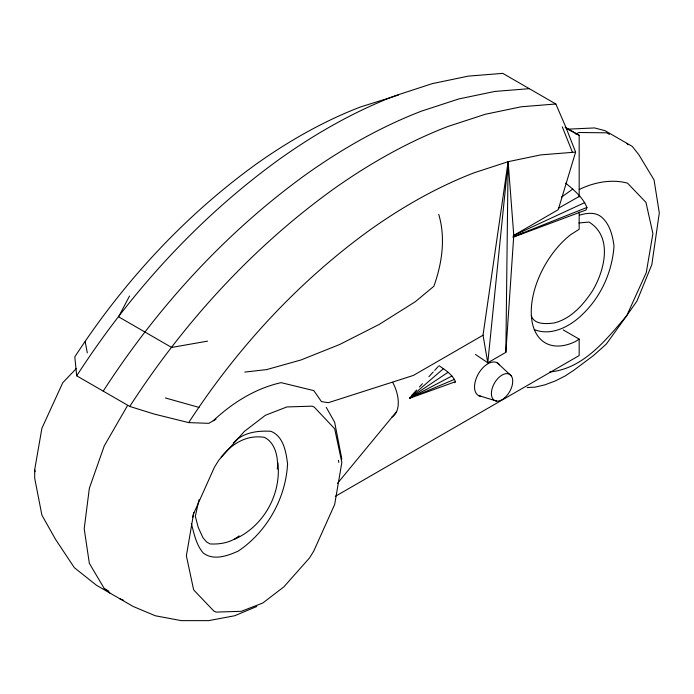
<?xml version="1.0" encoding="UTF-8"?>
<svg xmlns="http://www.w3.org/2000/svg" width="694" height="694" viewBox="0 0 694 694"><rect width="100%" height="100%" fill="white"/><g stroke="black" fill="none" stroke-linecap="round" stroke-linejoin="round"><path stroke-width="1.04" d="M475.485 354.461L487.778 362.788L505.857 352.352L508.121 161.685L540.739 154.892L575.612 152.107L565.593 126.568L555.833 103.996L502.777 73.364L468.381 76.114L432.327 83.618L395.042 95.789A581.095 335.497 -60 0 0 280.229 158.631C199.135 217.014 130.854 292.061 76.687 375.81L129.743 406.441L154.32 414.092L188.69 422.611L208.781 423.34L216.008 419.167M505.857 352.352L513.777 235.379L508.121 161.685L474.384 172.702A525.8 303.573 -60 0 0 370.492 229.567C298.316 281.608 237.14 348.128 188.69 422.611M277.305 469.057C278.441 457.832 275.492 442.737 264.414 437.35C246.387 434.557 232.212 443.657 221.082 457.077M483.024 335.219L508.121 161.685L487.778 362.788L483.024 335.219L413.364 375.437L328.383 402.676L321.469 401.644L313.801 390.618L281.087 382.646C255.245 388.44 232.412 402.85 213.232 420.772M256.789 606.478L234.667 615.76L208.66 620.636L181.316 620.636L155.309 615.76L133.187 606.478L96.501 585.294L74.379 567.718L55.563 539.412L41.892 515.113L34.7 478.253L34.7 469.647L41.892 428.293L62.746 382.75L76.435 368.393M192.611 517.542L193.765 512.502M198.987 499.715L195.318 516.371L198.311 527.596L202.969 537.737L206.543 541.919L210.056 543.931C220.232 544.495 231.111 542.587 239.074 535.855M575.612 152.107L558.219 209.718L513.777 235.379M565.671 183.129C573.886 190.026 582.847 197.243 586.942 207.463L586.057 209.987L513.699 237.001M527.162 387.556L535.117 387.139L544.747 384.884L555.113 381.032L565.194 375.94L574.007 370.119L593.656 355.389L606.365 344.007L626.812 315.536L646.279 272.586L652.898 233.583L645.967 202.414L627.541 183.155C611.735 178.835 593.856 182.296 579.282 189.497M129.5 296.078L118.579 316.811L171.626 347.442L207.549 341.136M127.54 405.548L104.282 445.834L89.344 488.307L84.2 528.793L89.344 563.337L104.282 588.555L109.93 593.049M103.215 391.13C157.382 307.373 225.671 232.334 306.748 173.942A581.095 335.497 -60 0 1 421.57 111.101L458.855 98.93L494.9 91.426L529.305 88.676M129.743 406.441C183.91 322.684 252.191 247.645 333.276 189.254A581.095 335.497 -60 0 1 448.098 126.412L485.375 114.25L521.428 106.746L555.833 103.996M626.812 315.536L636.945 301.075L651.813 264.683L659.3 212.945L654.06 179.937L638.853 154.736L632.286 146.425L605.038 130.689L594.576 127.939L566.981 129.205M454.674 382.732L455.507 381.691C452.419 374.482 445.262 369.937 438.99 365.677M626.5 315.97C606.096 339.739 583.342 368.93 549.648 371.984M337.44 483.388L396.595 411.611M411.568 395.554L416.626 390.045M419.506 386.905L422.394 383.756M428.892 376.686L433.221 371.967M434.661 370.396L438.27 366.467M233.401 443.067C242.397 432.44 257.717 430.506 270.764 431.286C283.586 436.118 286.136 452.323 287.611 464.225L287.481 465.11C285.381 499.073 266.557 532.064 238.302 551.053C227.719 555.799 213.752 560.96 203.325 553.075C196.159 544.929 194.103 533.66 191.31 523.484M409.495 398L443.501 368.635M561.411 197.183L572.793 189.072M409.581 398.096L448.038 372.279M563.216 329.919L579.169 339.132L575.387 341.535A67.76 39.124 -60 0 1 531.318 314.703A67.76 39.124 -60 0 1 570.451 234.832L579.169 229.28L579.169 211.991M234.19 539.42C263.52 526.538 281.53 494.406 277.878 462.672M335.341 496.331L579.169 355.562L579.169 339.132M558.271 208.347L579.759 196.133M409.625 398.2L451.915 376.035M513.256 235.674L584.73 202.596M454.535 379.34L409.677 398.278L455.507 381.691M513.673 236.593L586.942 207.463M575.447 133.968L579.134 132.511L606.712 132.814L609.453 134.393M512.727 237.053L516.752 235.474M518.765 234.685L523.805 232.716M579.585 215.149C586.777 212.945 595.209 211.87 601.481 217.005C609.688 224.049 612.542 235.205 613.938 245.52L613.99 246.474C612.082 271.866 601.151 296.416 582.734 314.139C570.581 326.223 551.4 336.633 534.259 329.537M398.451 95.061L360.507 106.954A525.8 303.573 -60 0 0 256.615 163.819C184.43 215.86 123.254 282.38 74.805 356.863L76.687 375.81M244.765 372.079L266.609 369.607L300.979 359.969L339.687 344.484L379.193 324.428L415.437 301.621L433.845 286.292C442.043 263.555 445.791 237.886 438.729 214.359M578.909 222.982L589.024 222.071C613.279 236.914 604.474 270.946 592.398 291.003C583.246 304.892 570.902 318.85 554.098 322.988C546.525 323.916 534.094 324.966 531.257 315.57M165.354 397.948L199.065 407.421M478.435 395.511L496.731 401.115M119.758 598.722L123.645 600.353M566.139 128.338L579.169 135.295L579.169 196.87M565.09 127.167L579.169 135.295M104.282 588.555L108.932 591.245M497.294 362.849L511.296 375.888M626.925 143.328L628.044 144.742M326.249 407.343L334.664 422.29L341.847 459.15M562.27 126.828L572.489 152.359M34.7 469.647L35.142 471.712M85.189 341.674L87.305 352.882M338.481 460.304L338.811 462.421M481.202 396.361A18.851 10.887 -60 0 1 478.435 373.736A18.851 10.887 -60 0 1 499.411 364.81M392.717 382.377A31.716 18.313 60 0 1 391.728 417.207M193.565 513.794L186.374 555.807L193.565 589.484L194.433 590.733L214.012 611.197L216.129 612.099L241.347 611.31L262.792 603.017L283.855 586.872L309.507 557.959L313.801 551.001L334.664 504.469L341.847 462.456L334.664 428.779L314.217 407.066L312.092 406.155L286.874 406.944L265.438 415.246L244.375 431.39L218.714 460.296L214.42 467.253L193.565 513.794M504.824 397.671A15.077 8.71 -60 0 0 509.604 374.318A15.077 8.71 -60 0 0 491.76 390.132A15.077 8.71 -60 0 0 504.824 397.671"/></g></svg>
